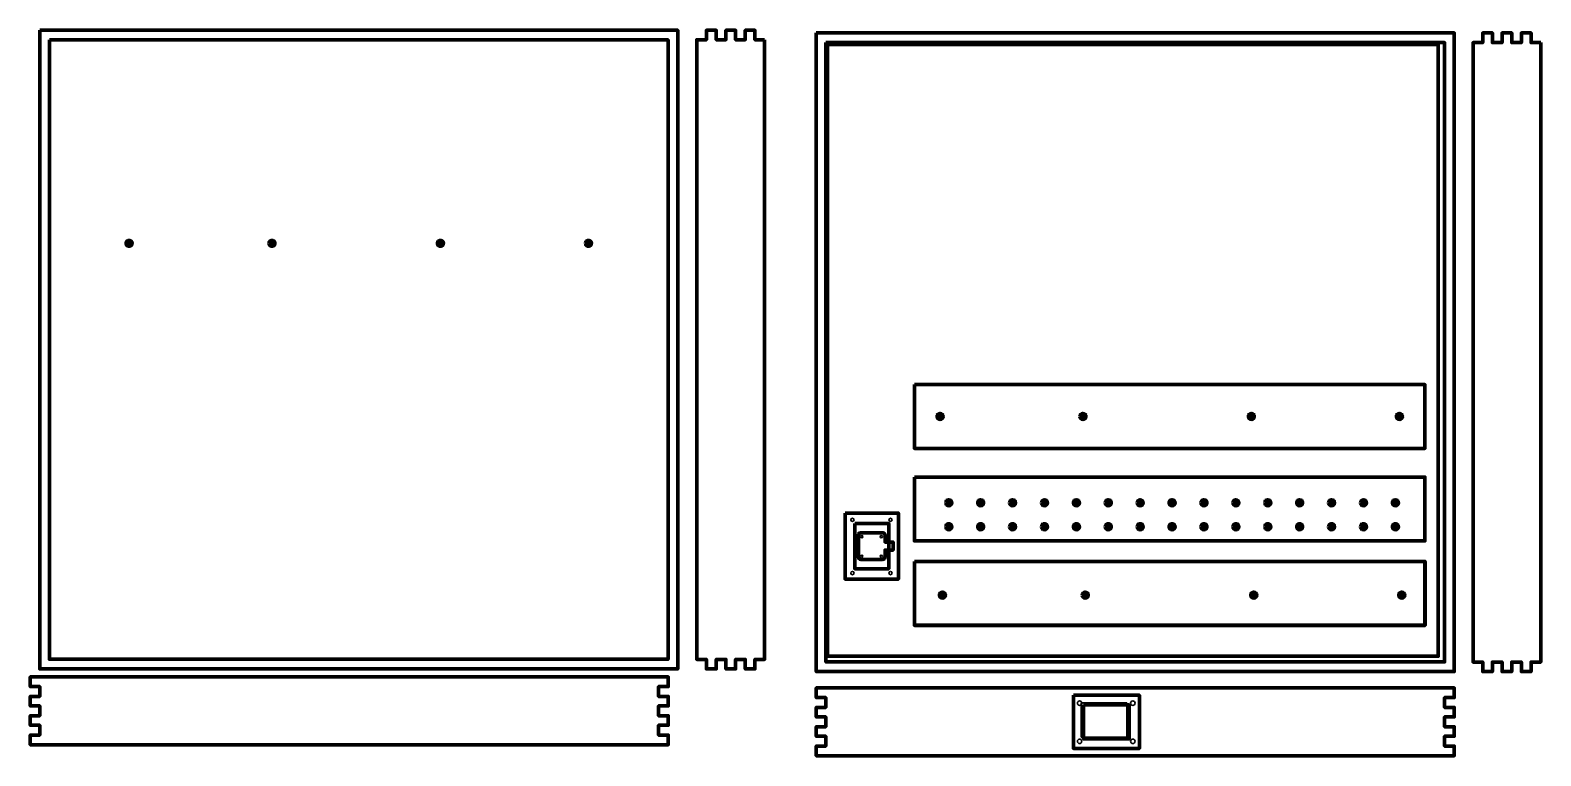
# Model space of a CAD drawing. Header units: inches. Extents: x 0.8 to 95.5, y 1.5 to 47.
import ezdxf

# ---------------------------------------------------------------- set-up
doc = ezdxf.new("R2010")
doc.units = ezdxf.units.IN
doc.header["$MEASUREMENT"] = 0
for name, color, linetype, lineweight in [('1. Screw Holes (material depth)', 7, 'Continuous', 0), ('2. Countersink holes (depth 0.2 in)', 7, 'Continuous', 0), ('3. Inside Cuts', 7, 'Continuous', 0), ('4. Rabbets (depth 0.30 in)', 7, 'Continuous', 0), ('5. Outside Perimeter (material depth)', 7, 'Continuous', 0)]:
    doc.layers.add(name, color=color, linetype=linetype, lineweight=lineweight)

# ---------------------------------------------------------------- blocks, each defined once
blk = doc.blocks.new('Block_0')
at = {"layer": '5. Outside Perimeter (material depth)', "color": 6, "lineweight": 140, "true_color": 0xff00ff}
blk.add_open_spline([(50.052, 46.797), (50.052, 46.797), (90.052, 46.797), (90.052, 46.797), (90.052, 46.797), (90.052, 6.797), (90.052, 6.797), (90.052, 6.797), (50.052, 6.797), (50.052, 6.797), (50.052, 6.797), (50.052, 46.797), (50.052, 46.797)], degree=3, knots=[0, 0, 0, 0, 1, 1, 1, 2, 2, 2, 3, 3, 3, 4, 4, 4, 4], dxfattribs=at)
at = {"layer": '5. Outside Perimeter (material depth)', "color": 3, "lineweight": 140, "true_color": 0x00ff00}
blk.add_open_spline([(50.052, 46.797), (50.052, 46.797), (90.052, 46.797), (90.052, 46.797), (90.052, 46.797), (90.052, 6.797), (90.052, 6.797), (90.052, 6.797), (50.052, 6.797), (50.052, 6.797), (50.052, 6.797), (50.052, 46.797), (50.052, 46.797)], degree=3, knots=[0, 0, 0, 0, 1, 1, 1, 2, 2, 2, 3, 3, 3, 4, 4, 4, 4], dxfattribs=at)
blk = doc.blocks.new('Block_1')
at = {"layer": '5. Outside Perimeter (material depth)', "color": 6, "lineweight": 140, "true_color": 0xff00ff}
blk.add_open_spline([(1.371, 46.967), (1.371, 46.967), (41.371, 46.967), (41.371, 46.967), (41.371, 46.967), (41.371, 6.967), (41.371, 6.967), (41.371, 6.967), (1.371, 6.967), (1.371, 6.967), (1.371, 6.967), (1.371, 46.967), (1.371, 46.967)], degree=3, knots=[0, 0, 0, 0, 1, 1, 1, 2, 2, 2, 3, 3, 3, 4, 4, 4, 4], dxfattribs=at)
at = {"layer": '5. Outside Perimeter (material depth)', "color": 3, "lineweight": 140, "true_color": 0x00ff00}
blk.add_open_spline([(1.371, 46.967), (1.371, 46.967), (41.371, 46.967), (41.371, 46.967), (41.371, 46.967), (41.371, 6.967), (41.371, 6.967), (41.371, 6.967), (1.371, 6.967), (1.371, 6.967), (1.371, 6.967), (1.371, 46.967), (1.371, 46.967)], degree=3, knots=[0, 0, 0, 0, 1, 1, 1, 2, 2, 2, 3, 3, 3, 4, 4, 4, 4], dxfattribs=at)
blk = doc.blocks.new('Block_2')
at = {"layer": '4. Rabbets (depth 0.30 in)', "color": 6, "lineweight": 70, "true_color": 0xff00ff}
blk.add_open_spline([(50.052, 46.797), (50.052, 46.797), (90.052, 46.797), (90.052, 46.797), (90.052, 46.797), (90.052, 6.797), (90.052, 6.797), (90.052, 6.797), (50.052, 6.797), (50.052, 6.797), (50.052, 6.797), (50.052, 46.797), (50.052, 46.797)], degree=3, knots=[0, 0, 0, 0, 1, 1, 1, 2, 2, 2, 3, 3, 3, 4, 4, 4, 4], dxfattribs=at)
at = {"layer": '4. Rabbets (depth 0.30 in)', "color": 3, "lineweight": 70, "true_color": 0x00ff00}
for points in [[(50.052, 46.797), (50.052, 46.797), (90.052, 46.797), (90.052, 46.797), (90.052, 46.797), (90.052, 6.797), (90.052, 6.797), (90.052, 6.797), (50.052, 6.797), (50.052, 6.797), (50.052, 6.797), (50.052, 46.797), (50.052, 46.797)], [(50.659, 46.191), (50.659, 46.191), (89.446, 46.191), (89.446, 46.191), (89.446, 46.191), (89.446, 7.404), (89.446, 7.404), (89.446, 7.404), (50.659, 7.404), (50.659, 7.404), (50.659, 7.404), (50.659, 46.191), (50.659, 46.191)]]:
    blk.add_open_spline(points, degree=3, knots=[0, 0, 0, 0, 1, 1, 1, 2, 2, 2, 3, 3, 3, 4, 4, 4, 4], dxfattribs=at)
blk = doc.blocks.new('Block_3')
at = {"layer": '4. Rabbets (depth 0.30 in)', "color": 6, "lineweight": 70, "true_color": 0xff00ff}
blk.add_open_spline([(1.371, 46.967), (1.371, 46.967), (41.371, 46.967), (41.371, 46.967), (41.371, 46.967), (41.371, 6.967), (41.371, 6.967), (41.371, 6.967), (1.371, 6.967), (1.371, 6.967), (1.371, 6.967), (1.371, 46.967), (1.371, 46.967)], degree=3, knots=[0, 0, 0, 0, 1, 1, 1, 2, 2, 2, 3, 3, 3, 4, 4, 4, 4], dxfattribs=at)
at = {"layer": '4. Rabbets (depth 0.30 in)', "color": 3, "lineweight": 70, "true_color": 0x00ff00}
for points in [[(1.371, 46.967), (1.371, 46.967), (41.371, 46.967), (41.371, 46.967), (41.371, 46.967), (41.371, 6.967), (41.371, 6.967), (41.371, 6.967), (1.371, 6.967), (1.371, 6.967), (1.371, 6.967), (1.371, 46.967), (1.371, 46.967)], [(1.978, 46.36), (1.978, 46.36), (40.766, 46.36), (40.766, 46.36), (40.766, 46.36), (40.766, 7.573), (40.766, 7.573), (40.766, 7.573), (1.978, 7.573), (1.978, 7.573), (1.978, 7.573), (1.978, 46.36), (1.978, 46.36)]]:
    blk.add_open_spline(points, degree=3, knots=[0, 0, 0, 0, 1, 1, 1, 2, 2, 2, 3, 3, 3, 4, 4, 4, 4], dxfattribs=at)
blk = doc.blocks.new('Block_4')
at = {"layer": '4. Rabbets (depth 0.30 in)', "color": 42, "lineweight": 70, "true_color": 0xe09500}
blk.add_lwpolyline([(66.176, 5.322), (70.313, 5.322), (70.313, 1.983), (66.176, 1.983)], close=True, dxfattribs=at)
at = {"layer": '4. Rabbets (depth 0.30 in)', "color": 1, "lineweight": 70, "true_color": 0xff0000}
blk.add_lwpolyline([(66.821, 4.717), (69.667, 4.717), (69.667, 2.585), (66.821, 2.585)], close=True, dxfattribs=at)
blk = doc.blocks.new('Block_5')
at = {"layer": '4. Rabbets (depth 0.30 in)', "color": 1, "lineweight": 70, "true_color": 0xff0000}
blk.add_lwpolyline([(51.864, 16.729), (55.203, 16.729), (55.203, 12.591), (51.864, 12.591)], close=True, dxfattribs=at)
at = {"layer": '4. Rabbets (depth 0.30 in)', "color": 42, "lineweight": 70, "true_color": 0xe09500}
blk.add_lwpolyline([(52.469, 16.083), (54.601, 16.083), (54.601, 13.237), (52.469, 13.237)], close=True, dxfattribs=at)
blk = doc.blocks.new('Block_6')
at = {"layer": '2. Countersink holes (depth 0.2 in)', "color": 100, "lineweight": 140, "true_color": 0x15ff2b}
for points in [[(58.177, 17.373), (58.177, 17.269), (58.26, 17.185), (58.364, 17.185), (58.469, 17.185), (58.552, 17.269), (58.552, 17.373), (58.552, 17.477), (58.469, 17.56), (58.364, 17.56), (58.26, 17.56), (58.177, 17.477), (58.177, 17.373)], [(60.177, 17.373), (60.177, 17.269), (60.26, 17.185), (60.364, 17.185), (60.469, 17.185), (60.552, 17.269), (60.552, 17.373), (60.552, 17.477), (60.469, 17.56), (60.364, 17.56), (60.26, 17.56), (60.177, 17.477), (60.177, 17.373)], [(62.177, 17.373), (62.177, 17.269), (62.26, 17.185), (62.364, 17.185), (62.469, 17.185), (62.552, 17.269), (62.552, 17.373), (62.552, 17.477), (62.469, 17.56), (62.364, 17.56), (62.26, 17.56), (62.177, 17.477), (62.177, 17.373)], [(64.177, 17.373), (64.177, 17.269), (64.26, 17.185), (64.364, 17.185), (64.469, 17.185), (64.552, 17.269), (64.552, 17.373), (64.552, 17.477), (64.469, 17.56), (64.364, 17.56), (64.26, 17.56), (64.177, 17.477), (64.177, 17.373)], [(66.177, 17.373), (66.177, 17.269), (66.26, 17.185), (66.364, 17.185), (66.469, 17.185), (66.552, 17.269), (66.552, 17.373), (66.552, 17.477), (66.469, 17.56), (66.364, 17.56), (66.26, 17.56), (66.177, 17.477), (66.177, 17.373)], [(68.177, 17.373), (68.177, 17.269), (68.26, 17.185), (68.364, 17.185), (68.469, 17.185), (68.552, 17.269), (68.552, 17.373), (68.552, 17.477), (68.469, 17.56), (68.364, 17.56), (68.26, 17.56), (68.177, 17.477), (68.177, 17.373)], [(70.177, 17.373), (70.177, 17.269), (70.26, 17.185), (70.364, 17.185), (70.469, 17.185), (70.552, 17.269), (70.552, 17.373), (70.552, 17.477), (70.469, 17.56), (70.364, 17.56), (70.26, 17.56), (70.177, 17.477), (70.177, 17.373)], [(72.177, 17.373), (72.177, 17.269), (72.26, 17.185), (72.364, 17.185), (72.469, 17.185), (72.552, 17.269), (72.552, 17.373), (72.552, 17.477), (72.469, 17.56), (72.364, 17.56), (72.26, 17.56), (72.177, 17.477), (72.177, 17.373)], [(74.177, 17.373), (74.177, 17.269), (74.26, 17.185), (74.364, 17.185), (74.469, 17.185), (74.552, 17.269), (74.552, 17.373), (74.552, 17.477), (74.469, 17.56), (74.364, 17.56), (74.26, 17.56), (74.177, 17.477), (74.177, 17.373)], [(76.177, 17.373), (76.177, 17.269), (76.26, 17.185), (76.364, 17.185), (76.469, 17.185), (76.552, 17.269), (76.552, 17.373), (76.552, 17.477), (76.469, 17.56), (76.364, 17.56), (76.26, 17.56), (76.177, 17.477), (76.177, 17.373)], [(78.177, 17.373), (78.177, 17.269), (78.26, 17.185), (78.364, 17.185), (78.469, 17.185), (78.552, 17.269), (78.552, 17.373), (78.552, 17.477), (78.469, 17.56), (78.364, 17.56), (78.26, 17.56), (78.177, 17.477), (78.177, 17.373)], [(80.177, 17.373), (80.177, 17.269), (80.26, 17.185), (80.364, 17.185), (80.469, 17.185), (80.552, 17.269), (80.552, 17.373), (80.552, 17.477), (80.469, 17.56), (80.364, 17.56), (80.26, 17.56), (80.177, 17.477), (80.177, 17.373)], [(82.177, 17.373), (82.177, 17.269), (82.26, 17.185), (82.364, 17.185), (82.469, 17.185), (82.552, 17.269), (82.552, 17.373), (82.552, 17.477), (82.469, 17.56), (82.364, 17.56), (82.26, 17.56), (82.177, 17.477), (82.177, 17.373)], [(84.177, 17.373), (84.177, 17.269), (84.26, 17.185), (84.364, 17.185), (84.469, 17.185), (84.552, 17.269), (84.552, 17.373), (84.552, 17.477), (84.469, 17.56), (84.364, 17.56), (84.26, 17.56), (84.177, 17.477), (84.177, 17.373)], [(86.177, 17.373), (86.177, 17.269), (86.26, 17.185), (86.364, 17.185), (86.469, 17.185), (86.552, 17.269), (86.552, 17.373), (86.552, 17.477), (86.469, 17.56), (86.364, 17.56), (86.26, 17.56), (86.177, 17.477), (86.177, 17.373)], [(58.177, 15.873), (58.177, 15.769), (58.26, 15.685), (58.364, 15.685), (58.469, 15.685), (58.552, 15.769), (58.552, 15.873), (58.552, 15.977), (58.469, 16.06), (58.364, 16.06), (58.26, 16.06), (58.177, 15.977), (58.177, 15.873)], [(60.177, 15.873), (60.177, 15.769), (60.26, 15.685), (60.364, 15.685), (60.469, 15.685), (60.552, 15.769), (60.552, 15.873), (60.552, 15.977), (60.469, 16.06), (60.364, 16.06), (60.26, 16.06), (60.177, 15.977), (60.177, 15.873)], [(62.177, 15.873), (62.177, 15.769), (62.26, 15.685), (62.364, 15.685), (62.469, 15.685), (62.552, 15.769), (62.552, 15.873), (62.552, 15.977), (62.469, 16.06), (62.364, 16.06), (62.26, 16.06), (62.177, 15.977), (62.177, 15.873)], [(64.177, 15.873), (64.177, 15.769), (64.26, 15.685), (64.364, 15.685), (64.469, 15.685), (64.552, 15.769), (64.552, 15.873), (64.552, 15.977), (64.469, 16.06), (64.364, 16.06), (64.26, 16.06), (64.177, 15.977), (64.177, 15.873)], [(66.177, 15.873), (66.177, 15.769), (66.26, 15.685), (66.364, 15.685), (66.469, 15.685), (66.552, 15.769), (66.552, 15.873), (66.552, 15.977), (66.469, 16.06), (66.364, 16.06), (66.26, 16.06), (66.177, 15.977), (66.177, 15.873)], [(68.177, 15.873), (68.177, 15.769), (68.26, 15.685), (68.364, 15.685), (68.469, 15.685), (68.552, 15.769), (68.552, 15.873), (68.552, 15.977), (68.469, 16.06), (68.364, 16.06), (68.26, 16.06), (68.177, 15.977), (68.177, 15.873)], [(70.177, 15.873), (70.177, 15.769), (70.26, 15.685), (70.364, 15.685), (70.469, 15.685), (70.552, 15.769), (70.552, 15.873), (70.552, 15.977), (70.469, 16.06), (70.364, 16.06), (70.26, 16.06), (70.177, 15.977), (70.177, 15.873)], [(72.177, 15.873), (72.177, 15.769), (72.26, 15.685), (72.364, 15.685), (72.469, 15.685), (72.552, 15.769), (72.552, 15.873), (72.552, 15.977), (72.469, 16.06), (72.364, 16.06), (72.26, 16.06), (72.177, 15.977), (72.177, 15.873)], [(74.177, 15.873), (74.177, 15.769), (74.26, 15.685), (74.364, 15.685), (74.469, 15.685), (74.552, 15.769), (74.552, 15.873), (74.552, 15.977), (74.469, 16.06), (74.364, 16.06), (74.26, 16.06), (74.177, 15.977), (74.177, 15.873)], [(76.177, 15.873), (76.177, 15.769), (76.26, 15.685), (76.364, 15.685), (76.469, 15.685), (76.552, 15.769), (76.552, 15.873), (76.552, 15.977), (76.469, 16.06), (76.364, 16.06), (76.26, 16.06), (76.177, 15.977), (76.177, 15.873)], [(78.177, 15.873), (78.177, 15.769), (78.26, 15.685), (78.364, 15.685), (78.469, 15.685), (78.552, 15.769), (78.552, 15.873), (78.552, 15.977), (78.469, 16.06), (78.364, 16.06), (78.26, 16.06), (78.177, 15.977), (78.177, 15.873)], [(80.177, 15.873), (80.177, 15.769), (80.26, 15.685), (80.364, 15.685), (80.469, 15.685), (80.552, 15.769), (80.552, 15.873), (80.552, 15.977), (80.469, 16.06), (80.364, 16.06), (80.26, 16.06), (80.177, 15.977), (80.177, 15.873)], [(82.177, 15.873), (82.177, 15.769), (82.26, 15.685), (82.364, 15.685), (82.469, 15.685), (82.552, 15.769), (82.552, 15.873), (82.552, 15.977), (82.469, 16.06), (82.364, 16.06), (82.26, 16.06), (82.177, 15.977), (82.177, 15.873)], [(84.177, 15.873), (84.177, 15.769), (84.26, 15.685), (84.364, 15.685), (84.469, 15.685), (84.552, 15.769), (84.552, 15.873), (84.552, 15.977), (84.469, 16.06), (84.364, 16.06), (84.26, 16.06), (84.177, 15.977), (84.177, 15.873)], [(86.177, 15.873), (86.177, 15.769), (86.26, 15.685), (86.364, 15.685), (86.469, 15.685), (86.552, 15.769), (86.552, 15.873), (86.552, 15.977), (86.469, 16.06), (86.364, 16.06), (86.26, 16.06), (86.177, 15.977), (86.177, 15.873)]]:
    blk.add_open_spline(points, degree=3, knots=[0, 0, 0, 0, 1, 1, 1, 2, 2, 2, 3, 3, 3, 4, 4, 4, 4], dxfattribs=at)
blk = doc.blocks.new('Block_7')
at = {"layer": '1. Screw Holes (material depth)', "color": 5, "lineweight": 35, "true_color": 0x0000ff}
for centre in [(66.567, 4.822), (69.901, 4.822), (66.567, 2.435), (69.901, 2.435)]:
    blk.add_circle(centre, 0.14, dxfattribs=at)
blk = doc.blocks.new('Block_8')
at = {"layer": '1. Screw Holes (material depth)', "color": 5, "lineweight": 35, "true_color": 0x0000ff}
for centre, radius in [((52.324, 16.304), 0.1), ((54.713, 16.304), 0.1), ((52.914, 15.247), 0.0694), ((54.135, 15.247), 0.0694), ((52.914, 14.026), 0.0694), ((54.135, 14.026), 0.0694), ((52.324, 12.969), 0.1), ((54.713, 12.969), 0.1)]:
    blk.add_circle(centre, radius, dxfattribs=at)

msp = doc.modelspace()

# ---------------------------------------------------------------- linework, layer by layer
at = {"layer": '1. Screw Holes (material depth)', "color": 100, "lineweight": 70, "true_color": 0x15ff2b}
for points, knots in [([(6.867, 33.599), (6.867, 33.547), (6.908, 33.504), (6.961, 33.504), (7.012, 33.504), (7.056, 33.546), (7.056, 33.599), (7.056, 33.599), (7.056, 33.599), (7.056, 33.599), (7.056, 33.65), (7.014, 33.693), (6.961, 33.693), (6.91, 33.693), (6.867, 33.651), (6.867, 33.599), (6.867, 33.599), (6.867, 33.599), (6.867, 33.599)], [0, 0, 0, 0, 1, 1, 1, 2, 2, 2, 3, 3, 3, 4, 4, 4, 5, 5, 5, 6, 6, 6, 6]), ([(15.828, 33.599), (15.828, 33.547), (15.869, 33.504), (15.922, 33.504), (15.974, 33.504), (16.017, 33.546), (16.017, 33.599), (16.017, 33.599), (16.017, 33.599), (16.017, 33.599), (16.017, 33.651), (15.975, 33.693), (15.922, 33.693), (15.871, 33.693), (15.828, 33.651), (15.828, 33.599), (15.828, 33.599), (15.828, 33.599), (15.828, 33.599)], [0, 0, 0, 0, 1, 1, 1, 2, 2, 2, 3, 3, 3, 4, 4, 4, 5, 5, 5, 6, 6, 6, 6]), ([(26.388, 33.599), (26.388, 33.547), (26.429, 33.504), (26.482, 33.504), (26.533, 33.504), (26.576, 33.546), (26.576, 33.599), (26.576, 33.599), (26.576, 33.599), (26.576, 33.599), (26.576, 33.651), (26.535, 33.693), (26.482, 33.693), (26.429, 33.693), (26.388, 33.651), (26.388, 33.599), (26.388, 33.599), (26.388, 33.599), (26.388, 33.599)], [0, 0, 0, 0, 1, 1, 1, 2, 2, 2, 3, 3, 3, 4, 4, 4, 5, 5, 5, 6, 6, 6, 6]), ([(35.667, 33.599), (35.667, 33.547), (35.708, 33.504), (35.761, 33.504), (35.812, 33.504), (35.856, 33.546), (35.856, 33.599), (35.856, 33.599), (35.856, 33.599), (35.856, 33.599), (35.856, 33.651), (35.814, 33.693), (35.761, 33.693), (35.708, 33.693), (35.667, 33.651), (35.667, 33.599), (35.667, 33.599), (35.667, 33.599), (35.667, 33.599)], [0, 0, 0, 0, 1, 1, 1, 2, 2, 2, 3, 3, 3, 4, 4, 4, 5, 5, 5, 6, 6, 6, 6]), ([(57.721, 22.778), (57.721, 22.726), (57.762, 22.683), (57.815, 22.683), (57.867, 22.683), (57.91, 22.725), (57.91, 22.778), (57.91, 22.778), (57.91, 22.778), (57.91, 22.778), (57.91, 22.829), (57.868, 22.872), (57.815, 22.872), (57.764, 22.872), (57.721, 22.831), (57.721, 22.778), (57.721, 22.778), (57.721, 22.778), (57.721, 22.778)], [0, 0, 0, 0, 1, 1, 1, 2, 2, 2, 3, 3, 3, 4, 4, 4, 5, 5, 5, 6, 6, 6, 6]), ([(66.68, 22.778), (66.68, 22.726), (66.722, 22.683), (66.775, 22.683), (66.826, 22.683), (66.869, 22.725), (66.869, 22.778), (66.869, 22.778), (66.869, 22.778), (66.869, 22.778), (66.869, 22.831), (66.828, 22.872), (66.775, 22.872), (66.724, 22.872), (66.68, 22.831), (66.68, 22.778), (66.68, 22.778), (66.68, 22.778), (66.68, 22.778)], [0, 0, 0, 0, 1, 1, 1, 2, 2, 2, 3, 3, 3, 4, 4, 4, 5, 5, 5, 6, 6, 6, 6]), ([(77.242, 22.778), (77.242, 22.726), (77.283, 22.683), (77.336, 22.683), (77.387, 22.683), (77.43, 22.725), (77.43, 22.778), (77.43, 22.778), (77.43, 22.778), (77.43, 22.778), (77.43, 22.831), (77.389, 22.872), (77.336, 22.872), (77.283, 22.872), (77.242, 22.831), (77.242, 22.778), (77.242, 22.778), (77.242, 22.778), (77.242, 22.778)], [0, 0, 0, 0, 1, 1, 1, 2, 2, 2, 3, 3, 3, 4, 4, 4, 5, 5, 5, 6, 6, 6, 6]), ([(86.521, 22.778), (86.521, 22.726), (86.562, 22.683), (86.615, 22.683), (86.667, 22.683), (86.71, 22.725), (86.71, 22.778), (86.71, 22.778), (86.71, 22.778), (86.71, 22.778), (86.71, 22.831), (86.668, 22.872), (86.615, 22.872), (86.562, 22.872), (86.521, 22.831), (86.521, 22.778), (86.521, 22.778), (86.521, 22.778), (86.521, 22.778)], [0, 0, 0, 0, 1, 1, 1, 2, 2, 2, 3, 3, 3, 4, 4, 4, 5, 5, 5, 6, 6, 6, 6]), ([(58.27, 17.377), (58.27, 17.326), (58.312, 17.283), (58.364, 17.283), (58.416, 17.283), (58.459, 17.325), (58.459, 17.377), (58.459, 17.377), (58.459, 17.377), (58.459, 17.377), (58.459, 17.429), (58.417, 17.472), (58.364, 17.472), (58.313, 17.472), (58.27, 17.43), (58.27, 17.377), (58.27, 17.377), (58.27, 17.377), (58.27, 17.377)], [0, 0, 0, 0, 1, 1, 1, 2, 2, 2, 3, 3, 3, 4, 4, 4, 5, 5, 5, 6, 6, 6, 6]), ([(60.27, 17.377), (60.27, 17.326), (60.312, 17.283), (60.364, 17.283), (60.417, 17.283), (60.459, 17.325), (60.459, 17.377), (60.459, 17.43), (60.417, 17.472), (60.364, 17.472), (60.312, 17.472), (60.27, 17.43), (60.27, 17.377)], [0, 0, 0, 0, 1, 1, 1, 2, 2, 2, 3, 3, 3, 4, 4, 4, 4]), ([(62.27, 17.377), (62.27, 17.326), (62.312, 17.283), (62.364, 17.283), (62.416, 17.283), (62.459, 17.325), (62.459, 17.377), (62.459, 17.377), (62.459, 17.377), (62.459, 17.377), (62.459, 17.43), (62.417, 17.472), (62.364, 17.472), (62.312, 17.472), (62.27, 17.43), (62.27, 17.377)], [0, 0, 0, 0, 1, 1, 1, 2, 2, 2, 3, 3, 3, 4, 4, 4, 5, 5, 5, 5]), ([(64.27, 17.377), (64.27, 17.326), (64.312, 17.283), (64.364, 17.283), (64.416, 17.283), (64.459, 17.325), (64.459, 17.377), (64.459, 17.377), (64.459, 17.377), (64.459, 17.377), (64.459, 17.43), (64.417, 17.472), (64.364, 17.472), (64.313, 17.472), (64.27, 17.43), (64.27, 17.377), (64.27, 17.377), (64.27, 17.377), (64.27, 17.377)], [0, 0, 0, 0, 1, 1, 1, 2, 2, 2, 3, 3, 3, 4, 4, 4, 5, 5, 5, 6, 6, 6, 6]), ([(66.27, 17.377), (66.27, 17.326), (66.312, 17.283), (66.364, 17.283), (66.416, 17.283), (66.459, 17.325), (66.459, 17.377), (66.459, 17.377), (66.459, 17.377), (66.459, 17.377), (66.459, 17.43), (66.417, 17.472), (66.364, 17.472), (66.313, 17.472), (66.27, 17.43), (66.27, 17.377), (66.27, 17.377), (66.27, 17.377), (66.27, 17.377)], [0, 0, 0, 0, 1, 1, 1, 2, 2, 2, 3, 3, 3, 4, 4, 4, 5, 5, 5, 6, 6, 6, 6]), ([(68.27, 17.377), (68.27, 17.326), (68.312, 17.283), (68.364, 17.283), (68.416, 17.283), (68.459, 17.325), (68.459, 17.377), (68.459, 17.377), (68.459, 17.377), (68.459, 17.377), (68.459, 17.43), (68.417, 17.472), (68.364, 17.472), (68.313, 17.472), (68.27, 17.43), (68.27, 17.377), (68.27, 17.377), (68.27, 17.377), (68.27, 17.377)], [0, 0, 0, 0, 1, 1, 1, 2, 2, 2, 3, 3, 3, 4, 4, 4, 5, 5, 5, 6, 6, 6, 6]), ([(70.27, 17.377), (70.27, 17.326), (70.312, 17.283), (70.364, 17.283), (70.416, 17.283), (70.459, 17.325), (70.459, 17.377), (70.459, 17.377), (70.459, 17.377), (70.459, 17.377), (70.459, 17.43), (70.417, 17.472), (70.364, 17.472), (70.312, 17.472), (70.27, 17.43), (70.27, 17.377), (70.27, 17.377), (70.27, 17.377), (70.27, 17.377)], [0, 0, 0, 0, 1, 1, 1, 2, 2, 2, 3, 3, 3, 4, 4, 4, 5, 5, 5, 6, 6, 6, 6]), ([(72.27, 17.373), (72.27, 17.322), (72.312, 17.279), (72.364, 17.279), (72.417, 17.279), (72.459, 17.32), (72.459, 17.373), (72.459, 17.373), (72.459, 17.373), (72.459, 17.373), (72.459, 17.426), (72.417, 17.467), (72.364, 17.467), (72.312, 17.467), (72.27, 17.426), (72.27, 17.373), (72.27, 17.373), (72.27, 17.373), (72.27, 17.373)], [0, 0, 0, 0, 1, 1, 1, 2, 2, 2, 3, 3, 3, 4, 4, 4, 5, 5, 5, 6, 6, 6, 6]), ([(74.27, 17.377), (74.27, 17.326), (74.312, 17.283), (74.364, 17.283), (74.417, 17.283), (74.459, 17.325), (74.459, 17.377), (74.459, 17.377), (74.459, 17.377), (74.459, 17.377), (74.459, 17.43), (74.417, 17.472), (74.364, 17.472), (74.312, 17.472), (74.27, 17.43), (74.27, 17.377), (74.27, 17.377), (74.27, 17.377), (74.27, 17.377)], [0, 0, 0, 0, 1, 1, 1, 2, 2, 2, 3, 3, 3, 4, 4, 4, 5, 5, 5, 6, 6, 6, 6]), ([(76.27, 17.377), (76.27, 17.326), (76.312, 17.283), (76.364, 17.283), (76.417, 17.283), (76.459, 17.325), (76.459, 17.377), (76.459, 17.377), (76.459, 17.377), (76.459, 17.377), (76.459, 17.43), (76.417, 17.472), (76.364, 17.472), (76.312, 17.472), (76.27, 17.43), (76.27, 17.377), (76.27, 17.377), (76.27, 17.377), (76.27, 17.377)], [0, 0, 0, 0, 1, 1, 1, 2, 2, 2, 3, 3, 3, 4, 4, 4, 5, 5, 5, 6, 6, 6, 6]), ([(78.27, 17.377), (78.27, 17.326), (78.312, 17.283), (78.364, 17.283), (78.417, 17.283), (78.459, 17.325), (78.459, 17.377), (78.459, 17.377), (78.459, 17.377), (78.459, 17.377), (78.459, 17.43), (78.417, 17.472), (78.364, 17.472), (78.312, 17.472), (78.27, 17.43), (78.27, 17.377), (78.27, 17.377), (78.27, 17.377), (78.27, 17.377)], [0, 0, 0, 0, 1, 1, 1, 2, 2, 2, 3, 3, 3, 4, 4, 4, 5, 5, 5, 6, 6, 6, 6]), ([(80.27, 17.377), (80.27, 17.326), (80.312, 17.283), (80.364, 17.283), (80.417, 17.283), (80.459, 17.325), (80.459, 17.377), (80.459, 17.377), (80.459, 17.377), (80.459, 17.377), (80.459, 17.43), (80.417, 17.472), (80.364, 17.472), (80.312, 17.472), (80.27, 17.43), (80.27, 17.377), (80.27, 17.377), (80.27, 17.377), (80.27, 17.377)], [0, 0, 0, 0, 1, 1, 1, 2, 2, 2, 3, 3, 3, 4, 4, 4, 5, 5, 5, 6, 6, 6, 6]), ([(82.27, 17.377), (82.27, 17.326), (82.312, 17.283), (82.364, 17.283), (82.417, 17.283), (82.459, 17.325), (82.459, 17.377), (82.459, 17.377), (82.459, 17.377), (82.459, 17.377), (82.459, 17.43), (82.417, 17.472), (82.364, 17.472), (82.312, 17.472), (82.27, 17.43), (82.27, 17.377), (82.27, 17.377), (82.27, 17.377), (82.27, 17.377)], [0, 0, 0, 0, 1, 1, 1, 2, 2, 2, 3, 3, 3, 4, 4, 4, 5, 5, 5, 6, 6, 6, 6]), ([(84.27, 17.377), (84.27, 17.326), (84.312, 17.283), (84.364, 17.283), (84.417, 17.283), (84.459, 17.325), (84.459, 17.377), (84.459, 17.377), (84.459, 17.377), (84.459, 17.377), (84.459, 17.43), (84.417, 17.472), (84.364, 17.472), (84.312, 17.472), (84.27, 17.43), (84.27, 17.377), (84.27, 17.377), (84.27, 17.377), (84.27, 17.377)], [0, 0, 0, 0, 1, 1, 1, 2, 2, 2, 3, 3, 3, 4, 4, 4, 5, 5, 5, 6, 6, 6, 6]), ([(86.27, 17.377), (86.27, 17.326), (86.312, 17.283), (86.364, 17.283), (86.417, 17.283), (86.459, 17.325), (86.459, 17.377), (86.459, 17.429), (86.417, 17.472), (86.364, 17.472), (86.312, 17.472), (86.27, 17.43), (86.27, 17.377), (86.27, 17.377), (86.27, 17.377), (86.27, 17.377)], [0, 0, 0, 0, 1, 1, 1, 2, 2, 2, 3, 3, 3, 4, 4, 4, 5, 5, 5, 5]), ([(58.27, 15.877), (58.27, 15.826), (58.312, 15.783), (58.364, 15.783), (58.416, 15.783), (58.459, 15.825), (58.459, 15.877), (58.459, 15.877), (58.459, 15.877), (58.459, 15.877), (58.459, 15.929), (58.417, 15.972), (58.364, 15.972), (58.313, 15.972), (58.27, 15.93), (58.27, 15.877), (58.27, 15.877), (58.27, 15.877), (58.27, 15.877)], [0, 0, 0, 0, 1, 1, 1, 2, 2, 2, 3, 3, 3, 4, 4, 4, 5, 5, 5, 6, 6, 6, 6]), ([(60.27, 15.877), (60.27, 15.826), (60.312, 15.783), (60.364, 15.783), (60.417, 15.783), (60.459, 15.825), (60.459, 15.877), (60.459, 15.93), (60.417, 15.972), (60.364, 15.972), (60.312, 15.972), (60.27, 15.93), (60.27, 15.877)], [0, 0, 0, 0, 1, 1, 1, 2, 2, 2, 3, 3, 3, 4, 4, 4, 4]), ([(62.27, 15.877), (62.27, 15.826), (62.312, 15.783), (62.364, 15.783), (62.416, 15.783), (62.459, 15.825), (62.459, 15.877), (62.459, 15.877), (62.459, 15.877), (62.459, 15.877), (62.459, 15.93), (62.417, 15.972), (62.364, 15.972), (62.312, 15.972), (62.27, 15.93), (62.27, 15.877)], [0, 0, 0, 0, 1, 1, 1, 2, 2, 2, 3, 3, 3, 4, 4, 4, 5, 5, 5, 5]), ([(64.27, 15.877), (64.27, 15.826), (64.312, 15.783), (64.364, 15.783), (64.416, 15.783), (64.459, 15.825), (64.459, 15.877), (64.459, 15.877), (64.459, 15.877), (64.459, 15.877), (64.459, 15.93), (64.417, 15.972), (64.364, 15.972), (64.313, 15.972), (64.27, 15.93), (64.27, 15.877), (64.27, 15.877), (64.27, 15.877), (64.27, 15.877)], [0, 0, 0, 0, 1, 1, 1, 2, 2, 2, 3, 3, 3, 4, 4, 4, 5, 5, 5, 6, 6, 6, 6]), ([(66.27, 15.877), (66.27, 15.826), (66.312, 15.783), (66.364, 15.783), (66.416, 15.783), (66.459, 15.825), (66.459, 15.877), (66.459, 15.877), (66.459, 15.877), (66.459, 15.877), (66.459, 15.93), (66.417, 15.972), (66.364, 15.972), (66.313, 15.972), (66.27, 15.93), (66.27, 15.877), (66.27, 15.877), (66.27, 15.877), (66.27, 15.877)], [0, 0, 0, 0, 1, 1, 1, 2, 2, 2, 3, 3, 3, 4, 4, 4, 5, 5, 5, 6, 6, 6, 6]), ([(68.27, 15.877), (68.27, 15.826), (68.312, 15.783), (68.364, 15.783), (68.416, 15.783), (68.459, 15.825), (68.459, 15.877), (68.459, 15.877), (68.459, 15.877), (68.459, 15.877), (68.459, 15.93), (68.417, 15.972), (68.364, 15.972), (68.313, 15.972), (68.27, 15.93), (68.27, 15.877), (68.27, 15.877), (68.27, 15.877), (68.27, 15.877)], [0, 0, 0, 0, 1, 1, 1, 2, 2, 2, 3, 3, 3, 4, 4, 4, 5, 5, 5, 6, 6, 6, 6]), ([(70.27, 15.877), (70.27, 15.826), (70.312, 15.783), (70.364, 15.783), (70.416, 15.783), (70.459, 15.825), (70.459, 15.877), (70.459, 15.877), (70.459, 15.877), (70.459, 15.877), (70.459, 15.93), (70.417, 15.972), (70.364, 15.972), (70.313, 15.972), (70.27, 15.93), (70.27, 15.877), (70.27, 15.877), (70.27, 15.877), (70.27, 15.877)], [0, 0, 0, 0, 1, 1, 1, 2, 2, 2, 3, 3, 3, 4, 4, 4, 5, 5, 5, 6, 6, 6, 6]), ([(72.27, 15.877), (72.27, 15.826), (72.312, 15.783), (72.364, 15.783), (72.416, 15.783), (72.459, 15.825), (72.459, 15.877), (72.459, 15.877), (72.459, 15.877), (72.459, 15.877), (72.459, 15.93), (72.417, 15.972), (72.364, 15.972), (72.313, 15.972), (72.27, 15.93), (72.27, 15.877), (72.27, 15.877), (72.27, 15.877), (72.27, 15.877)], [0, 0, 0, 0, 1, 1, 1, 2, 2, 2, 3, 3, 3, 4, 4, 4, 5, 5, 5, 6, 6, 6, 6]), ([(74.27, 15.877), (74.27, 15.826), (74.312, 15.783), (74.364, 15.783), (74.416, 15.783), (74.459, 15.825), (74.459, 15.877), (74.459, 15.877), (74.459, 15.877), (74.459, 15.877), (74.459, 15.93), (74.417, 15.972), (74.364, 15.972), (74.313, 15.972), (74.27, 15.93), (74.27, 15.877), (74.27, 15.877), (74.27, 15.877), (74.27, 15.877)], [0, 0, 0, 0, 1, 1, 1, 2, 2, 2, 3, 3, 3, 4, 4, 4, 5, 5, 5, 6, 6, 6, 6]), ([(76.27, 15.877), (76.27, 15.826), (76.312, 15.783), (76.364, 15.783), (76.416, 15.783), (76.459, 15.825), (76.459, 15.877), (76.459, 15.877), (76.459, 15.877), (76.459, 15.877), (76.459, 15.93), (76.417, 15.972), (76.364, 15.972), (76.313, 15.972), (76.27, 15.93), (76.27, 15.877), (76.27, 15.877), (76.27, 15.877), (76.27, 15.877)], [0, 0, 0, 0, 1, 1, 1, 2, 2, 2, 3, 3, 3, 4, 4, 4, 5, 5, 5, 6, 6, 6, 6]), ([(78.27, 15.877), (78.27, 15.826), (78.312, 15.783), (78.364, 15.783), (78.416, 15.783), (78.459, 15.825), (78.459, 15.877), (78.459, 15.877), (78.459, 15.877), (78.459, 15.877), (78.459, 15.93), (78.417, 15.972), (78.364, 15.972), (78.313, 15.972), (78.27, 15.93), (78.27, 15.877), (78.27, 15.877), (78.27, 15.877), (78.27, 15.877)], [0, 0, 0, 0, 1, 1, 1, 2, 2, 2, 3, 3, 3, 4, 4, 4, 5, 5, 5, 6, 6, 6, 6]), ([(80.27, 15.877), (80.27, 15.826), (80.312, 15.783), (80.364, 15.783), (80.416, 15.783), (80.459, 15.825), (80.459, 15.877), (80.459, 15.877), (80.459, 15.877), (80.459, 15.877), (80.459, 15.93), (80.417, 15.972), (80.364, 15.972), (80.313, 15.972), (80.27, 15.93), (80.27, 15.877), (80.27, 15.877), (80.27, 15.877), (80.27, 15.877)], [0, 0, 0, 0, 1, 1, 1, 2, 2, 2, 3, 3, 3, 4, 4, 4, 5, 5, 5, 6, 6, 6, 6]), ([(82.27, 15.877), (82.27, 15.826), (82.312, 15.783), (82.364, 15.783), (82.416, 15.783), (82.459, 15.825), (82.459, 15.877), (82.459, 15.877), (82.459, 15.877), (82.459, 15.877), (82.459, 15.93), (82.417, 15.972), (82.364, 15.972), (82.313, 15.972), (82.27, 15.93), (82.27, 15.877), (82.27, 15.877), (82.27, 15.877), (82.27, 15.877)], [0, 0, 0, 0, 1, 1, 1, 2, 2, 2, 3, 3, 3, 4, 4, 4, 5, 5, 5, 6, 6, 6, 6]), ([(84.27, 15.877), (84.27, 15.826), (84.312, 15.783), (84.364, 15.783), (84.416, 15.783), (84.459, 15.825), (84.459, 15.877), (84.459, 15.877), (84.459, 15.877), (84.459, 15.877), (84.459, 15.93), (84.417, 15.972), (84.364, 15.972), (84.313, 15.972), (84.27, 15.93), (84.27, 15.877), (84.27, 15.877), (84.27, 15.877), (84.27, 15.877)], [0, 0, 0, 0, 1, 1, 1, 2, 2, 2, 3, 3, 3, 4, 4, 4, 5, 5, 5, 6, 6, 6, 6]), ([(86.27, 15.877), (86.27, 15.826), (86.312, 15.783), (86.364, 15.783), (86.417, 15.783), (86.459, 15.825), (86.459, 15.877), (86.459, 15.929), (86.417, 15.972), (86.364, 15.972), (86.313, 15.972), (86.27, 15.93), (86.27, 15.877), (86.27, 15.877), (86.27, 15.877), (86.27, 15.877)], [0, 0, 0, 0, 1, 1, 1, 2, 2, 2, 3, 3, 3, 4, 4, 4, 5, 5, 5, 5]), ([(57.87, 11.588), (57.87, 11.537), (57.912, 11.494), (57.964, 11.494), (58.016, 11.494), (58.059, 11.535), (58.059, 11.588), (58.059, 11.588), (58.059, 11.588), (58.059, 11.588), (58.059, 11.64), (58.017, 11.683), (57.964, 11.683), (57.913, 11.683), (57.87, 11.641), (57.87, 11.588), (57.87, 11.588), (57.87, 11.588), (57.87, 11.588)], [0, 0, 0, 0, 1, 1, 1, 2, 2, 2, 3, 3, 3, 4, 4, 4, 5, 5, 5, 6, 6, 6, 6]), ([(66.83, 11.588), (66.83, 11.537), (66.871, 11.494), (66.924, 11.494), (66.976, 11.494), (67.019, 11.535), (67.019, 11.588), (67.019, 11.588), (67.019, 11.588), (67.019, 11.588), (67.019, 11.641), (66.977, 11.683), (66.924, 11.683), (66.873, 11.683), (66.83, 11.641), (66.83, 11.588), (66.83, 11.588), (66.83, 11.588), (66.83, 11.588)], [0, 0, 0, 0, 1, 1, 1, 2, 2, 2, 3, 3, 3, 4, 4, 4, 5, 5, 5, 6, 6, 6, 6]), ([(77.391, 11.588), (77.391, 11.537), (77.433, 11.494), (77.485, 11.494), (77.537, 11.494), (77.58, 11.535), (77.58, 11.588), (77.58, 11.588), (77.58, 11.588), (77.58, 11.588), (77.58, 11.641), (77.538, 11.683), (77.485, 11.683), (77.433, 11.683), (77.391, 11.641), (77.391, 11.588), (77.391, 11.588), (77.391, 11.588), (77.391, 11.588)], [0, 0, 0, 0, 1, 1, 1, 2, 2, 2, 3, 3, 3, 4, 4, 4, 5, 5, 5, 6, 6, 6, 6]), ([(86.67, 11.588), (86.67, 11.537), (86.712, 11.494), (86.765, 11.494), (86.816, 11.494), (86.859, 11.535), (86.859, 11.588), (86.859, 11.588), (86.859, 11.588), (86.859, 11.588), (86.859, 11.641), (86.817, 11.683), (86.765, 11.683), (86.712, 11.683), (86.67, 11.641), (86.67, 11.588), (86.67, 11.588), (86.67, 11.588), (86.67, 11.588)], [0, 0, 0, 0, 1, 1, 1, 2, 2, 2, 3, 3, 3, 4, 4, 4, 5, 5, 5, 6, 6, 6, 6])]:
    msp.add_open_spline(points, degree=3, knots=knots, dxfattribs=at)
at = {"layer": '1. Screw Holes (material depth)', "color": 1, "lineweight": 70, "true_color": 0xff0006}
for points in [[(6.867, 33.599), (6.867, 33.547), (6.908, 33.504), (6.961, 33.504), (7.012, 33.504), (7.056, 33.546), (7.056, 33.599), (7.056, 33.599), (7.056, 33.599), (7.056, 33.599), (7.056, 33.65), (7.014, 33.693), (6.961, 33.693), (6.91, 33.693), (6.867, 33.651), (6.867, 33.599), (6.867, 33.599), (6.867, 33.599), (6.867, 33.599)], [(15.828, 33.599), (15.828, 33.547), (15.869, 33.504), (15.922, 33.504), (15.974, 33.504), (16.017, 33.546), (16.017, 33.599), (16.017, 33.599), (16.017, 33.599), (16.017, 33.599), (16.017, 33.651), (15.975, 33.693), (15.922, 33.693), (15.871, 33.693), (15.828, 33.651), (15.828, 33.599), (15.828, 33.599), (15.828, 33.599), (15.828, 33.599)], [(26.388, 33.599), (26.388, 33.547), (26.429, 33.504), (26.482, 33.504), (26.533, 33.504), (26.576, 33.546), (26.576, 33.599), (26.576, 33.599), (26.576, 33.599), (26.576, 33.599), (26.576, 33.651), (26.535, 33.693), (26.482, 33.693), (26.429, 33.693), (26.388, 33.651), (26.388, 33.599), (26.388, 33.599), (26.388, 33.599), (26.388, 33.599)], [(35.667, 33.599), (35.667, 33.547), (35.708, 33.504), (35.761, 33.504), (35.812, 33.504), (35.856, 33.546), (35.856, 33.599), (35.856, 33.599), (35.856, 33.599), (35.856, 33.599), (35.856, 33.651), (35.814, 33.693), (35.761, 33.693), (35.708, 33.693), (35.667, 33.651), (35.667, 33.599), (35.667, 33.599), (35.667, 33.599), (35.667, 33.599)]]:
    msp.add_open_spline(points, degree=3, knots=[0, 0, 0, 0, 1, 1, 1, 2, 2, 2, 3, 3, 3, 4, 4, 4, 5, 5, 5, 6, 6, 6, 6], dxfattribs=at)
at = {"layer": '1. Screw Holes (material depth)', "color": 6, "lineweight": 140, "true_color": 0xff00ff}
msp.add_open_spline([(56.215, 24.778), (56.215, 24.778), (88.215, 24.778), (88.215, 24.778), (88.215, 24.778), (88.215, 20.778), (88.215, 20.778), (88.215, 20.778), (56.215, 20.778), (56.215, 20.778), (56.215, 20.778), (56.215, 24.778), (56.215, 24.778)], degree=3, knots=[0, 0, 0, 0, 1, 1, 1, 2, 2, 2, 3, 3, 3, 4, 4, 4, 4], dxfattribs=at)
at = {"layer": '1. Screw Holes (material depth)', "color": 100, "lineweight": 140, "true_color": 0x15ff2b}
for points in [[(57.628, 22.778), (57.628, 22.674), (57.711, 22.59), (57.815, 22.59), (57.919, 22.59), (58.003, 22.674), (58.003, 22.778), (58.003, 22.882), (57.919, 22.965), (57.815, 22.965), (57.711, 22.965), (57.628, 22.882), (57.628, 22.778)], [(66.587, 22.778), (66.587, 22.674), (66.671, 22.59), (66.775, 22.59), (66.879, 22.59), (66.962, 22.674), (66.962, 22.778), (66.962, 22.882), (66.879, 22.965), (66.775, 22.965), (66.671, 22.965), (66.587, 22.882), (66.587, 22.778)], [(77.147, 22.778), (77.147, 22.674), (77.23, 22.59), (77.335, 22.59), (77.439, 22.59), (77.522, 22.674), (77.522, 22.778), (77.522, 22.882), (77.439, 22.965), (77.335, 22.965), (77.23, 22.965), (77.147, 22.882), (77.147, 22.778)], [(86.428, 22.778), (86.428, 22.674), (86.511, 22.59), (86.615, 22.59), (86.719, 22.59), (86.803, 22.674), (86.803, 22.778), (86.803, 22.882), (86.719, 22.965), (86.615, 22.965), (86.511, 22.965), (86.428, 22.882), (86.428, 22.778)]]:
    msp.add_open_spline(points, degree=3, knots=[0, 0, 0, 0, 1, 1, 1, 2, 2, 2, 3, 3, 3, 4, 4, 4, 4], dxfattribs=at)
at = {"layer": '2. Countersink holes (depth 0.2 in)', "color": 100, "lineweight": 140, "true_color": 0x15ff2b}
for points in [[(6.784, 33.622), (6.784, 33.517), (6.867, 33.434), (6.971, 33.434), (7.076, 33.434), (7.159, 33.517), (7.159, 33.622), (7.159, 33.726), (7.076, 33.809), (6.971, 33.809), (6.867, 33.809), (6.784, 33.726), (6.784, 33.622)], [(6.784, 33.622), (6.784, 33.517), (6.867, 33.434), (6.971, 33.434), (7.076, 33.434), (7.159, 33.517), (7.159, 33.622), (7.159, 33.726), (7.076, 33.809), (6.971, 33.809), (6.867, 33.809), (6.784, 33.726), (6.784, 33.622)], [(15.744, 33.622), (15.744, 33.517), (15.827, 33.434), (15.931, 33.434), (16.035, 33.434), (16.119, 33.517), (16.119, 33.622), (16.119, 33.726), (16.035, 33.809), (15.931, 33.809), (15.827, 33.809), (15.744, 33.726), (15.744, 33.622)], [(15.744, 33.622), (15.744, 33.517), (15.827, 33.434), (15.931, 33.434), (16.035, 33.434), (16.119, 33.517), (16.119, 33.622), (16.119, 33.726), (16.035, 33.809), (15.931, 33.809), (15.827, 33.809), (15.744, 33.726), (15.744, 33.622)], [(26.303, 33.622), (26.303, 33.517), (26.387, 33.434), (26.491, 33.434), (26.595, 33.434), (26.678, 33.517), (26.678, 33.622), (26.678, 33.726), (26.595, 33.809), (26.491, 33.809), (26.387, 33.809), (26.303, 33.726), (26.303, 33.622)], [(26.303, 33.622), (26.303, 33.517), (26.387, 33.434), (26.491, 33.434), (26.595, 33.434), (26.678, 33.517), (26.678, 33.622), (26.678, 33.726), (26.595, 33.809), (26.491, 33.809), (26.387, 33.809), (26.303, 33.726), (26.303, 33.622)], [(35.584, 33.622), (35.584, 33.517), (35.667, 33.434), (35.771, 33.434), (35.876, 33.434), (35.959, 33.517), (35.959, 33.622), (35.959, 33.726), (35.876, 33.809), (35.771, 33.809), (35.667, 33.809), (35.584, 33.726), (35.584, 33.622)], [(35.584, 33.622), (35.584, 33.517), (35.667, 33.434), (35.771, 33.434), (35.876, 33.434), (35.959, 33.517), (35.959, 33.622), (35.959, 33.726), (35.876, 33.809), (35.771, 33.809), (35.667, 33.809), (35.584, 33.726), (35.584, 33.622)], [(57.777, 11.588), (57.777, 11.484), (57.86, 11.401), (57.964, 11.401), (58.069, 11.401), (58.152, 11.484), (58.152, 11.588), (58.152, 11.692), (58.069, 11.776), (57.964, 11.776), (57.86, 11.776), (57.777, 11.692), (57.777, 11.588)], [(66.737, 11.588), (66.737, 11.484), (66.82, 11.401), (66.924, 11.401), (67.028, 11.401), (67.112, 11.484), (67.112, 11.588), (67.112, 11.692), (67.028, 11.776), (66.924, 11.776), (66.82, 11.776), (66.737, 11.692), (66.737, 11.588)], [(77.296, 11.588), (77.296, 11.484), (77.38, 11.401), (77.484, 11.401), (77.588, 11.401), (77.671, 11.484), (77.671, 11.588), (77.671, 11.692), (77.588, 11.776), (77.484, 11.776), (77.38, 11.776), (77.296, 11.692), (77.296, 11.588)], [(86.577, 11.588), (86.577, 11.484), (86.66, 11.401), (86.764, 11.401), (86.869, 11.401), (86.952, 11.484), (86.952, 11.588), (86.952, 11.692), (86.869, 11.776), (86.764, 11.776), (86.66, 11.776), (86.577, 11.692), (86.577, 11.588)]]:
    msp.add_open_spline(points, degree=3, knots=[0, 0, 0, 0, 1, 1, 1, 2, 2, 2, 3, 3, 3, 4, 4, 4, 4], dxfattribs=at)
at = {"layer": '3. Inside Cuts', "color": 1, "lineweight": 35, "true_color": 0xff0000}
msp.add_lwpolyline([(66.672, 4.834), (69.518, 4.834), (69.518, 2.702), (66.672, 2.702)], close=True, dxfattribs=at)
at = {"layer": '3. Inside Cuts', "color": 1, "lineweight": 140, "true_color": 0xff0000}
msp.add_open_spline([(50.751, 46.065), (50.751, 46.065), (50.751, 7.761), (50.751, 7.761), (50.751, 7.761), (89.054, 7.761), (89.054, 7.761), (89.054, 7.761), (89.054, 46.065), (89.054, 46.065), (89.054, 46.065), (50.751, 46.065), (50.751, 46.065)], degree=3, knots=[0, 0, 0, 0, 1, 1, 1, 2, 2, 2, 3, 3, 3, 4, 4, 4, 4], dxfattribs=at)
at = {"layer": '3. Inside Cuts', "color": 6, "lineweight": 140, "true_color": 0xff00ff}
for points in [[(56.215, 18.982), (56.215, 18.982), (88.215, 18.982), (88.215, 18.982), (88.215, 18.982), (88.215, 14.982), (88.215, 14.982), (88.215, 14.982), (56.215, 14.982), (56.215, 14.982), (56.215, 14.982), (56.215, 18.982), (56.215, 18.982)], [(56.215, 13.704), (56.215, 13.704), (88.215, 13.704), (88.215, 13.704), (88.215, 13.704), (88.215, 9.704), (88.215, 9.704), (88.215, 9.704), (56.215, 9.704), (56.215, 9.704), (56.215, 9.704), (56.215, 13.704), (56.215, 13.704)], [(56.225, 13.691), (56.225, 13.691), (88.225, 13.691), (88.225, 13.691), (88.225, 13.691), (88.225, 9.691), (88.225, 9.691), (88.225, 9.691), (56.225, 9.691), (56.225, 9.691), (56.225, 9.691), (56.225, 13.691), (56.225, 13.691)]]:
    msp.add_open_spline(points, degree=3, knots=[0, 0, 0, 0, 1, 1, 1, 2, 2, 2, 3, 3, 3, 4, 4, 4, 4], dxfattribs=at)
at = {"layer": '3. Inside Cuts', "color": 70, "lineweight": 70, "true_color": 0x8fea00}
msp.add_open_spline([(54.871, 14.909), (54.871, 14.909), (54.871, 14.409), (54.871, 14.409), (54.871, 14.409), (54.371, 14.409), (54.371, 14.409), (54.371, 14.409), (54.371, 13.98), (54.371, 13.98), (54.371, 13.892), (54.301, 13.823), (54.214, 13.823), (54.214, 13.823), (52.856, 13.823), (52.856, 13.823), (52.769, 13.823), (52.699, 13.894), (52.699, 13.98), (52.699, 13.98), (52.699, 15.338), (52.699, 15.338), (52.699, 15.426), (52.77, 15.495), (52.856, 15.495), (52.856, 15.495), (54.214, 15.495), (54.214, 15.495), (54.302, 15.495), (54.371, 15.424), (54.371, 15.338), (54.371, 15.338), (54.371, 14.909), (54.371, 14.909), (54.371, 14.909), (54.871, 14.909), (54.871, 14.909), (54.871, 14.909), (54.871, 14.909), (54.871, 14.909)], degree=3, knots=[0, 0, 0, 0, 1, 1, 1, 2, 2, 2, 3, 3, 3, 4, 4, 4, 5, 5, 5, 6, 6, 6, 7, 7, 7, 8, 8, 8, 9, 9, 9, 10, 10, 10, 11, 11, 11, 12, 12, 12, 13, 13, 13, 13], dxfattribs=at)
at = {"layer": '5. Outside Perimeter (material depth)', "color": 6, "lineweight": 140, "true_color": 0xff00ff}
for points, knots in [([(46.816, 46.369), (46.816, 46.369), (46.816, 7.566), (46.816, 7.566), (46.816, 7.566), (46.209, 7.566), (46.209, 7.566), (46.209, 7.566), (46.209, 6.967), (46.209, 6.967), (46.209, 6.967), (45.602, 6.967), (45.602, 6.967), (45.602, 6.967), (45.602, 7.566), (45.602, 7.566), (45.602, 7.566), (44.995, 7.566), (44.995, 7.566), (44.995, 7.566), (44.995, 6.967), (44.995, 6.967), (44.995, 6.967), (44.388, 6.967), (44.388, 6.967), (44.388, 6.967), (44.388, 7.566), (44.388, 7.566), (44.388, 7.566), (43.781, 7.566), (43.781, 7.566), (43.781, 7.566), (43.781, 6.967), (43.781, 6.967), (43.781, 6.967), (43.174, 6.967), (43.174, 6.967), (43.174, 6.967), (43.174, 7.566), (43.174, 7.566), (43.174, 7.566), (42.567, 7.566), (42.567, 7.566), (42.567, 7.566), (42.567, 46.369), (42.567, 46.369), (42.567, 46.369), (43.174, 46.369), (43.174, 46.369), (43.174, 46.369), (43.174, 46.967), (43.174, 46.967), (43.174, 46.967), (43.781, 46.967), (43.781, 46.967), (43.781, 46.967), (43.781, 46.369), (43.781, 46.369), (43.781, 46.369), (44.388, 46.369), (44.388, 46.369), (44.388, 46.369), (44.388, 46.967), (44.388, 46.967), (44.388, 46.967), (44.995, 46.967), (44.995, 46.967), (44.995, 46.967), (44.995, 46.369), (44.995, 46.369), (44.995, 46.369), (45.602, 46.369), (45.602, 46.369), (45.602, 46.369), (45.602, 46.967), (45.602, 46.967), (45.602, 46.967), (46.209, 46.967), (46.209, 46.967), (46.209, 46.967), (46.209, 46.369), (46.209, 46.369), (46.209, 46.369), (46.816, 46.369), (46.816, 46.369)], [0, 0, 0, 0, 1, 1, 1, 2, 2, 2, 3, 3, 3, 4, 4, 4, 5, 5, 5, 6, 6, 6, 7, 7, 7, 8, 8, 8, 9, 9, 9, 10, 10, 10, 11, 11, 11, 12, 12, 12, 13, 13, 13, 14, 14, 14, 15, 15, 15, 16, 16, 16, 17, 17, 17, 18, 18, 18, 19, 19, 19, 20, 20, 20, 21, 21, 21, 22, 22, 22, 23, 23, 23, 24, 24, 24, 25, 25, 25, 26, 26, 26, 27, 27, 27, 28, 28, 28, 28]), ([(95.482, 46.198), (95.482, 46.198), (95.482, 7.395), (95.482, 7.395), (95.482, 7.395), (94.876, 7.395), (94.876, 7.395), (94.876, 7.395), (94.876, 6.797), (94.876, 6.797), (94.876, 6.797), (94.269, 6.797), (94.269, 6.797), (94.269, 6.797), (94.269, 7.395), (94.269, 7.395), (94.269, 7.395), (93.662, 7.395), (93.662, 7.395), (93.662, 7.395), (93.662, 6.797), (93.662, 6.797), (93.662, 6.797), (93.055, 6.797), (93.055, 6.797), (93.055, 6.797), (93.055, 7.395), (93.055, 7.395), (93.055, 7.395), (92.448, 7.395), (92.448, 7.395), (92.448, 7.395), (92.448, 6.797), (92.448, 6.797), (92.448, 6.797), (91.841, 6.797), (91.841, 6.797), (91.841, 6.797), (91.841, 7.395), (91.841, 7.395), (91.841, 7.395), (91.234, 7.395), (91.234, 7.395), (91.234, 7.395), (91.234, 46.198), (91.234, 46.198), (91.234, 46.198), (91.841, 46.198), (91.841, 46.198), (91.841, 46.198), (91.841, 46.797), (91.841, 46.797), (91.841, 46.797), (92.448, 46.797), (92.448, 46.797), (92.448, 46.797), (92.448, 46.198), (92.448, 46.198), (92.448, 46.198), (93.055, 46.198), (93.055, 46.198), (93.055, 46.198), (93.055, 46.797), (93.055, 46.797), (93.055, 46.797), (93.662, 46.797), (93.662, 46.797), (93.662, 46.797), (93.662, 46.198), (93.662, 46.198), (93.662, 46.198), (94.269, 46.198), (94.269, 46.198), (94.269, 46.198), (94.269, 46.797), (94.269, 46.797), (94.269, 46.797), (94.876, 46.797), (94.876, 46.797), (94.876, 46.797), (94.876, 46.198), (94.876, 46.198), (94.876, 46.198), (95.482, 46.198), (95.482, 46.198)], [0, 0, 0, 0, 1, 1, 1, 2, 2, 2, 3, 3, 3, 4, 4, 4, 5, 5, 5, 6, 6, 6, 7, 7, 7, 8, 8, 8, 9, 9, 9, 10, 10, 10, 11, 11, 11, 12, 12, 12, 13, 13, 13, 14, 14, 14, 15, 15, 15, 16, 16, 16, 17, 17, 17, 18, 18, 18, 19, 19, 19, 20, 20, 20, 21, 21, 21, 22, 22, 22, 23, 23, 23, 24, 24, 24, 25, 25, 25, 26, 26, 26, 27, 27, 27, 28, 28, 28, 28]), ([(1.371, 6.467), (1.371, 6.467), (40.773, 6.467), (40.773, 6.467), (40.773, 6.467), (40.773, 5.865), (40.773, 5.865), (40.773, 5.865), (40.174, 5.865), (40.174, 5.865), (40.174, 5.865), (40.174, 5.249), (40.174, 5.249), (40.174, 5.249), (40.773, 5.249), (40.773, 5.249), (40.773, 5.249), (40.773, 4.651), (40.773, 4.651), (40.773, 4.651), (40.174, 4.651), (40.174, 4.651), (40.174, 4.651), (40.174, 4.035), (40.174, 4.035), (40.174, 4.035), (40.773, 4.035), (40.773, 4.035), (40.773, 4.035), (40.773, 3.437), (40.773, 3.437), (40.773, 3.437), (40.174, 3.437), (40.174, 3.437), (40.174, 3.437), (40.174, 2.822), (40.174, 2.822), (40.174, 2.822), (40.773, 2.822), (40.773, 2.822), (40.773, 2.822), (40.773, 2.219), (40.773, 2.219), (40.773, 2.219), (0.773, 2.219), (0.773, 2.219), (0.773, 2.219), (0.773, 2.822), (0.773, 2.822), (0.773, 2.822), (1.371, 2.822), (1.371, 2.822), (1.371, 2.822), (1.371, 3.437), (1.371, 3.437), (1.371, 3.437), (0.773, 3.437), (0.773, 3.437), (0.773, 3.437), (0.773, 4.035), (0.773, 4.035), (0.773, 4.035), (1.371, 4.035), (1.371, 4.035), (1.371, 4.035), (1.371, 4.651), (1.371, 4.651), (1.371, 4.651), (0.773, 4.651), (0.773, 4.651), (0.773, 4.651), (0.773, 5.249), (0.773, 5.249), (0.773, 5.249), (1.371, 5.249), (1.371, 5.249), (1.371, 5.249), (1.371, 5.865), (1.371, 5.865), (1.371, 5.865), (0.773, 5.865), (0.773, 5.865), (0.773, 5.865), (0.773, 6.467), (0.773, 6.467), (0.773, 6.467), (1.371, 6.467), (1.371, 6.467)], [0, 0, 0, 0, 1, 1, 1, 2, 2, 2, 3, 3, 3, 4, 4, 4, 5, 5, 5, 6, 6, 6, 7, 7, 7, 8, 8, 8, 9, 9, 9, 10, 10, 10, 11, 11, 11, 12, 12, 12, 13, 13, 13, 14, 14, 14, 15, 15, 15, 16, 16, 16, 17, 17, 17, 18, 18, 18, 19, 19, 19, 20, 20, 20, 21, 21, 21, 22, 22, 22, 23, 23, 23, 24, 24, 24, 25, 25, 25, 26, 26, 26, 27, 27, 27, 28, 28, 28, 29, 29, 29, 29]), ([(50.651, 5.777), (50.651, 5.777), (90.052, 5.777), (90.052, 5.777), (90.052, 5.777), (90.052, 5.174), (90.052, 5.174), (90.052, 5.174), (89.453, 5.174), (89.453, 5.174), (89.453, 5.174), (89.453, 4.559), (89.453, 4.559), (89.453, 4.559), (90.052, 4.559), (90.052, 4.559), (90.052, 4.559), (90.052, 3.96), (90.052, 3.96), (90.052, 3.96), (89.453, 3.96), (89.453, 3.96), (89.453, 3.96), (89.453, 3.345), (89.453, 3.345), (89.453, 3.345), (90.052, 3.345), (90.052, 3.345), (90.052, 3.345), (90.052, 2.747), (90.052, 2.747), (90.052, 2.747), (89.453, 2.747), (89.453, 2.747), (89.453, 2.747), (89.453, 2.131), (89.453, 2.131), (89.453, 2.131), (90.052, 2.131), (90.052, 2.131), (90.052, 2.131), (90.052, 1.529), (90.052, 1.529), (90.052, 1.529), (50.052, 1.529), (50.052, 1.529), (50.052, 1.529), (50.052, 2.131), (50.052, 2.131), (50.052, 2.131), (50.651, 2.131), (50.651, 2.131), (50.651, 2.131), (50.651, 2.747), (50.651, 2.747), (50.651, 2.747), (50.052, 2.747), (50.052, 2.747), (50.052, 2.747), (50.052, 3.345), (50.052, 3.345), (50.052, 3.345), (50.651, 3.345), (50.651, 3.345), (50.651, 3.345), (50.651, 3.96), (50.651, 3.96), (50.651, 3.96), (50.052, 3.96), (50.052, 3.96), (50.052, 3.96), (50.052, 4.559), (50.052, 4.559), (50.052, 4.559), (50.651, 4.559), (50.651, 4.559), (50.651, 4.559), (50.651, 5.174), (50.651, 5.174), (50.651, 5.174), (50.052, 5.174), (50.052, 5.174), (50.052, 5.174), (50.052, 5.777), (50.052, 5.777), (50.052, 5.777), (50.651, 5.777), (50.651, 5.777)], [0, 0, 0, 0, 1, 1, 1, 2, 2, 2, 3, 3, 3, 4, 4, 4, 5, 5, 5, 6, 6, 6, 7, 7, 7, 8, 8, 8, 9, 9, 9, 10, 10, 10, 11, 11, 11, 12, 12, 12, 13, 13, 13, 14, 14, 14, 15, 15, 15, 16, 16, 16, 17, 17, 17, 18, 18, 18, 19, 19, 19, 20, 20, 20, 21, 21, 21, 22, 22, 22, 23, 23, 23, 24, 24, 24, 25, 25, 25, 26, 26, 26, 27, 27, 27, 28, 28, 28, 29, 29, 29, 29])]:
    msp.add_open_spline(points, degree=3, knots=knots, dxfattribs=at)

# ---------------------------------------------------------------- block references
at = {"layer": '1. Screw Holes (material depth)'}
for name in ['Block_8', 'Block_7']:
    msp.add_blockref(name, (0, 0), dxfattribs=at)
at = {"layer": '2. Countersink holes (depth 0.2 in)'}
msp.add_blockref('Block_6', (0, 0), dxfattribs=at)
at = {"layer": '4. Rabbets (depth 0.30 in)'}
for name in ['Block_3', 'Block_2', 'Block_5', 'Block_4']:
    msp.add_blockref(name, (0, 0), dxfattribs=at)
at = {"layer": '5. Outside Perimeter (material depth)'}
for name in ['Block_1', 'Block_0']:
    msp.add_blockref(name, (0, 0), dxfattribs=at)

doc.saveas('drawing.dxf')
